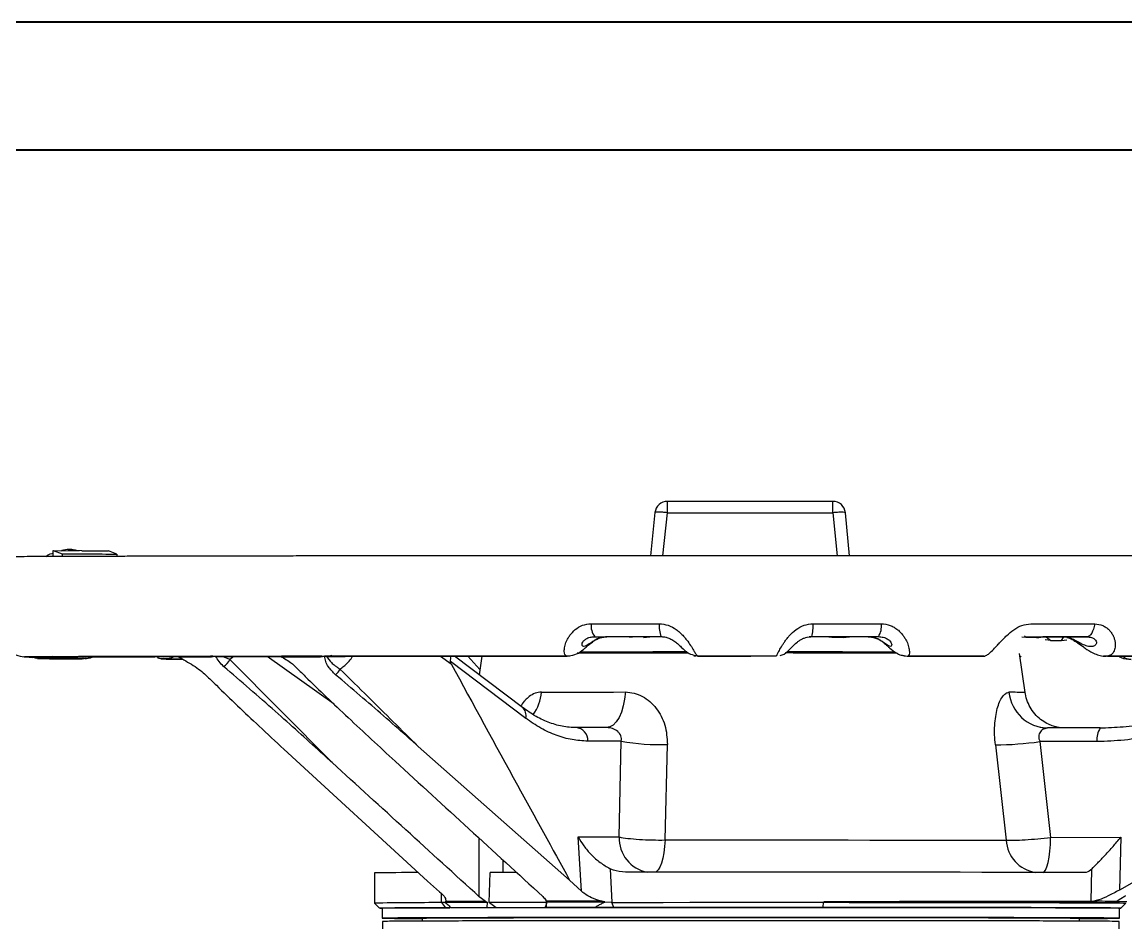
# Model space of a CAD drawing. Header units: millimetres. Extents: x 2371 to 4515, y 843 to 2359.
# Drawn here: x 3733.8 to 3953.8, y 2179.4 to 2358.9 of the extents above; entities that cross this region are included whole.
import ezdxf

# ---------------------------------------------------------------- set-up
doc = ezdxf.new("R2010")
doc.units = ezdxf.units.MM
doc.layers.add('AM_BOR', color=7, linetype='Continuous', lineweight=50)
doc.layers.add('粗实线', color=7, linetype='Continuous', lineweight=40)

# ---------------------------------------------------------------- blocks, each defined once
blk = doc.blocks.new('rA3')
at = {"layer": '粗实线'}
for p, q in [((753.384, 421.26), (333.384, 421.26)), ((748.384, 416.26), (358.384, 416.26))]:
    blk.add_line(p, q, dxfattribs=at)

msp = doc.modelspace()

# ---------------------------------------------------------------- linework, layer by layer
at = {"color": 7, "linetype": 'Continuous', "lineweight": 25}
for p, q in [((3862.443, 2261.144), (3862.443, 2263.4)), ((3895.418, 2263.4), (3862.443, 2263.4)), ((3895.418, 2261.144), (3895.418, 2263.4)), ((3859.957, 2261.159), (3859.064, 2252.582)), ((3861.553, 2252.583), (3862.443, 2261.144)), ((3862.443, 2261.144), (3895.418, 2261.144)), ((3895.418, 2261.144), (3896.24, 2252.582)), ((3898.728, 2252.582), (3897.907, 2261.139)), ((3740.052, 2253.59), (3741.845, 2252.966)), ((3740.052, 2253.59), (3745.188, 2253.567)), ((3740.052, 2252.413), (3740.052, 2253.59)), ((3741.845, 2252.966), (3741.845, 2252.42)), ((3745.728, 2253.564), (3743.002, 2253.685)), ((3743.759, 2253.809), (3743.223, 2253.811)), ((3745.728, 2253.564), (3751.056, 2253.544)), ((3752.719, 2252.913), (3751.056, 2253.544)), ((3752.719, 2252.913), (3752.719, 2252.453)), ((3847.948, 2236.455), (3861.194, 2236.459)), ((3847.948, 2236.455), (3850.328, 2236.431)), ((3855.392, 2236.277), (3854.154, 2236.428)), ((3857.666, 2236.278), (3858.906, 2236.43)), ((3890.246, 2236.343), (3891.022, 2236.438)), ((3891.198, 2236.46), (3890.659, 2236.436)), ((3891.022, 2236.438), (3891.198, 2236.46)), ((3891.198, 2236.46), (3904.504, 2236.457)), ((3895.208, 2236.279), (3893.962, 2236.431)), ((3897.492, 2236.279), (3895.208, 2236.279)), ((3897.492, 2236.279), (3898.735, 2236.43)), ((3904.504, 2236.457), (3902.507, 2236.433)), ((3933.923, 2236.259), (3933.066, 2236.371)), ((3933.923, 2236.259), (3933.574, 2236.557)), ((3933.621, 2236.441), (3946.081, 2236.43)), ((3936.062, 2236.257), (3933.923, 2236.259)), ((3936.062, 2236.257), (3937.224, 2236.407)), ((3938.829, 2235.66), (3937.702, 2235.805)), ((3937.948, 2236.407), (3938.829, 2235.66)), ((3938.829, 2235.66), (3940.945, 2235.662)), ((3940.945, 2235.662), (3941.418, 2236.393)), ((3940.945, 2235.662), (3942.067, 2235.809)), ((3946.081, 2236.43), (3941.295, 2236.409)), ((3933.73, 2225.332), (3932.639, 2233.09)), ((3734.071, 2232.479), (3734.267, 2232.449)), ((3734.368, 2232.438), (3734.286, 2232.449)), ((3734.368, 2232.438), (3734.587, 2232.449)), ((3736.542, 2232.192), (3735.966, 2232.318)), ((3736.382, 2232.262), (3736.719, 2232.217)), ((3736.876, 2232.128), (3736.59, 2232.165)), ((3736.79, 2232.138), (3736.59, 2232.165)), ((3736.719, 2232.217), (3736.777, 2232.209)), ((3736.777, 2232.209), (3737.727, 2232.081)), ((3745.007, 2232.098), (3745.806, 2232.138)), ((3745.75, 2232.052), (3746.562, 2232.176)), ((3745.806, 2232.138), (3745.99, 2232.147)), ((3747.648, 2232.341), (3748.301, 2232.441)), ((3761.187, 2232.116), (3760.794, 2232.214)), ((3761.491, 2232.05), (3761.078, 2232.092)), ((3761.181, 2232.082), (3761.078, 2232.092)), ((3761.653, 2232.06), (3761.491, 2232.05)), ((3761.491, 2232.05), (3765.662, 2232.04)), ((3762.07, 2232.059), (3761.653, 2232.06)), ((3761.775, 2232.068), (3762.178, 2232.008)), ((3765.057, 2232.572), (3771.52, 2232.585)), ((3765.057, 2232.572), (3765.313, 2232.436)), ((3765.313, 2232.436), (3771.555, 2232.442)), ((3771.81, 2232.584), (3771.407, 2232.584)), ((3771.52, 2232.585), (3771.555, 2232.442)), ((3771.555, 2232.442), (3772.299, 2232.546)), ((3775.239, 2231.923), (3773.773, 2232.536)), ((3776.021, 2232.505), (3775.239, 2231.923)), ((3795.631, 2211.362), (3775.239, 2231.923)), ((3796.05, 2222.983), (3782.663, 2232.516)), ((3785.327, 2232.552), (3785.411, 2232.545)), ((3785.697, 2232.609), (3793.082, 2232.62)), ((3785.697, 2232.609), (3785.979, 2232.453)), ((3785.979, 2232.453), (3793.074, 2232.457)), ((3793.082, 2232.62), (3793.074, 2232.457)), ((3794.099, 2232.562), (3794.495, 2232.537)), ((3795.009, 2232.642), (3795.527, 2232.748)), ((3817.182, 2232.558), (3819.318, 2231.074)), ((3819.181, 2231.545), (3834.191, 2220.215)), ((3833.535, 2222.36), (3820.02, 2232.561)), ((3825.048, 2229.937), (3822.629, 2232.563)), ((3825.418, 2232.565), (3824.9, 2228.878)), ((3842.278, 2232.608), (3842.958, 2232.662)), ((3842.314, 2232.595), (3842.958, 2232.662)), ((3842.387, 2232.617), (3842.314, 2232.595)), ((3867.716, 2232.67), (3868.087, 2232.639)), ((3868.435, 2232.599), (3867.716, 2232.67)), ((3868.027, 2232.728), (3868.171, 2232.684)), ((3909.622, 2232.664), (3910.361, 2232.6)), ((3909.879, 2232.641), (3910.27, 2232.578)), ((3910.325, 2232.588), (3910.28, 2232.607)), ((3925.516, 2232.578), (3925.724, 2232.599)), ((3932.733, 2232.428), (3932.946, 2232.564)), ((3949.409, 2232.635), (3950.13, 2232.565)), ((3950.036, 2232.555), (3949.409, 2232.635)), ((3950.036, 2232.555), (3949.868, 2232.591)), ((3950.372, 2232.555), (3950.036, 2232.555)), ((3850.334, 2218.342), (3844.221, 2218.361)), ((3850.938, 2218.323), (3850.933, 2218.289)), ((3850.961, 2218.458), (3850.944, 2218.359)), ((3937.815, 2218.217), (3936.879, 2218.387)), ((3938.205, 2218.267), (3937.823, 2218.169)), ((3948.711, 2218.272), (3938.2, 2218.267)), ((3853.233, 2215.628), (3846.587, 2215.648)), ((3852.796, 2196.554), (3853.233, 2215.628)), ((3948.093, 2215.562), (3936.665, 2215.557)), ((3936.665, 2215.557), (3938.806, 2196.481)), ((3786.022, 2214.024), (3814.601, 2187.767)), ((3842.955, 2187.98), (3812.774, 2214.599)), ((3861.962, 2195.957), (3862.441, 2214.971)), ((3927.797, 2214.916), (3929.954, 2195.9)), ((3824.946, 2184.649), (3824.915, 2196.31)), ((3844.662, 2196.579), (3852.796, 2196.554)), ((3845.284, 2185.791), (3844.662, 2196.579)), ((3938.806, 2196.481), (3952.795, 2196.488)), ((3952.795, 2196.488), (3952.519, 2185.976)), ((3829.69, 2189.498), (3829.682, 2191.95)), ((3804.066, 2189.381), (3804.066, 2183.381)), ((3826.882, 2183.496), (3827.12, 2189.497)), ((3851.022, 2190.241), (3851.385, 2183.53)), ((3946.86, 2183.682), (3947.02, 2190.159)), ((3814.601, 2187.767), (3817.045, 2185.657)), ((3845.284, 2185.791), (3842.955, 2187.98)), ((3956.837, 2188.43), (3952.519, 2185.976)), ((3817.383, 2183.472), (3817.441, 2185.214)), ((3826.122, 2183.797), (3824.946, 2184.649)), ((3804.066, 2183.381), (3805.066, 2182.381)), ((3805.566, 2182.381), (3805.566, 2180.381)), ((3817.383, 2183.472), (3818.206, 2182.471)), ((3818.163, 2183.579), (3818.16, 2183.5)), ((3818.274, 2183.778), (3818.163, 2183.579)), ((3818.206, 2182.471), (3819.061, 2182.475)), ((3819.224, 2182.478), (3819.262, 2182.479)), ((3826.122, 2183.797), (3826.484, 2183.6)), ((3826.484, 2183.6), (3826.447, 2182.496)), ((3838.265, 2183.817), (3838.321, 2183.62)), ((3838.365, 2182.516), (3838.321, 2183.62)), ((3838.381, 2182.365), (3838.375, 2182.504)), ((3849.968, 2183.633), (3849.037, 2183.829)), ((3849.972, 2183.547), (3849.968, 2183.633)), ((3851.385, 2183.53), (3849.972, 2183.547)), ((3851.754, 2182.528), (3851.385, 2183.53)), ((3893.388, 2182.536), (3893.584, 2183.538)), ((3893.584, 2183.538), (3893.584, 2183.641)), ((3947.418, 2183.747), (3946.86, 2183.682)), ((3951.899, 2183.72), (3951.811, 2183.66)), ((3952.566, 2180.38), (3952.566, 2182.38)), ((3952.816, 2182.38), (3953.816, 2183.38)), ((3813.566, 2180.393), (3813.566, 2179.793)), ((3944.566, 2179.792), (3944.566, 2180.393)), ((3805.666, 2179.722), (3805.144, 2139.887)), ((3952.837, 2151.357), (3952.466, 2179.722))]:
    msp.add_line(p, q, dxfattribs=at)
at = {"color": 7, "linetype": 'Continuous', "lineweight": 25, "flags": 128}
for points in [[(3847.247, 2239.039), (3848.931, 2239.04), (3850.617, 2239.04), (3852.307, 2239.041), (3853.999, 2239.041), (3855.694, 2239.042), (3857.391, 2239.042), (3859.09, 2239.043), (3860.792, 2239.043)], [(3891.471, 2239.044), (3893.178, 2239.044), (3894.884, 2239.044), (3896.588, 2239.043), (3898.29, 2239.043), (3899.99, 2239.042), (3901.688, 2239.042), (3903.384, 2239.041), (3905.077, 2239.041)], [(3934.849, 2239.025), (3936.464, 2239.024), (3938.072, 2239.022), (3939.674, 2239.021), (3941.271, 2239.02), (3942.861, 2239.018), (3944.444, 2239.017), (3946.021, 2239.015), (3947.591, 2239.014)], [(3947.591, 2239.014), (3947.487, 2238.468), (3947.352, 2237.966), (3947.187, 2237.521), (3946.998, 2237.141), (3946.787, 2236.837), (3946.561, 2236.613), (3946.324, 2236.477), (3946.081, 2236.43)], [(3858.906, 2236.43), (3858.311, 2236.429), (3857.716, 2236.429), (3857.121, 2236.429), (3856.527, 2236.429), (3855.933, 2236.429), (3855.34, 2236.429), (3854.747, 2236.428), (3854.154, 2236.428)], [(3898.735, 2236.43), (3898.14, 2236.43), (3897.544, 2236.43), (3896.948, 2236.43), (3896.351, 2236.43), (3895.754, 2236.43), (3895.157, 2236.43), (3894.56, 2236.431), (3893.962, 2236.431)], [(3866.616, 2233.202), (3865.797, 2233.201), (3861.611, 2233.199), (3857.54, 2233.195), (3853.613, 2233.191), (3849.856, 2233.186), (3846.292, 2233.181), (3844.463, 2233.178)], [(3908.226, 2233.186), (3907.783, 2233.187), (3904.001, 2233.191), (3900.053, 2233.195), (3895.966, 2233.199), (3891.766, 2233.201), (3887.481, 2233.203), (3885.883, 2233.204)], [(3837.331, 2225.408), (3839.118, 2225.413), (3841.001, 2225.417), (3842.977, 2225.421), (3845.04, 2225.424), (3847.186, 2225.428), (3849.408, 2225.431), (3851.703, 2225.434), (3854.063, 2225.437)], [(3854.063, 2225.437), (3853.91, 2224), (3853.642, 2222.647), (3853.269, 2221.419), (3852.801, 2220.358), (3852.254, 2219.495), (3851.645, 2218.859), (3850.994, 2218.471), (3850.322, 2218.342)], [(3861.962, 2195.957), (3861.873, 2194.653), (3861.719, 2193.424), (3861.503, 2192.31), (3861.233, 2191.346), (3860.917, 2190.563), (3860.565, 2189.986), (3860.19, 2189.633), (3859.964, 2189.536)], [(3861.962, 2195.957), (3866.448, 2195.96), (3871.013, 2195.961), (3875.629, 2195.962), (3880.265, 2195.963), (3884.894, 2195.962), (3889.487, 2195.961), (3894.015, 2195.958), (3898.45, 2195.955), (3902.765, 2195.952), (3906.932, 2195.947), (3910.926, 2195.942), (3914.721, 2195.937), (3918.296, 2195.93), (3921.626, 2195.923), (3924.691, 2195.916), (3927.473, 2195.908), (3929.954, 2195.9)], [(3937.35, 2189.481), (3937.503, 2189.581), (3937.794, 2189.973), (3938.064, 2190.613), (3938.303, 2191.478), (3938.503, 2192.538), (3938.657, 2193.755), (3938.759, 2195.085), (3938.806, 2196.481)], [(3832.264, 2189.506), (3831.027, 2189.504), (3829.698, 2189.502), (3828.395, 2189.499), (3827.12, 2189.497)], [(3945.566, 2189.454), (3942.92, 2189.464), (3939.947, 2189.474), (3936.663, 2189.483), (3933.086, 2189.492), (3929.232, 2189.5), (3925.123, 2189.507), (3920.778, 2189.514), (3916.22, 2189.52), (3911.472, 2189.525), (3906.559, 2189.53), (3901.505, 2189.534), (3896.337, 2189.537), (3891.081, 2189.539), (3885.763, 2189.54), (3880.411, 2189.541), (3875.052, 2189.541), (3869.714, 2189.54), (3864.424, 2189.538), (3859.208, 2189.535), (3854.094, 2189.532)], [(3805.566, 2182.363), (3805.532, 2182.363), (3805.127, 2182.375), (3805.102, 2182.386), (3805.457, 2182.397), (3806.191, 2182.409), (3807.3, 2182.42), (3808.779, 2182.431), (3810.619, 2182.441), (3812.811, 2182.452), (3815.344, 2182.462), (3818.206, 2182.471)], [(3818.163, 2183.579), (3819.114, 2183.582), (3820.091, 2183.585), (3821.094, 2183.587), (3822.123, 2183.59), (3823.177, 2183.593), (3824.255, 2183.595), (3825.358, 2183.597), (3826.484, 2183.6)], [(3818.274, 2183.778), (3819.177, 2183.78), (3820.103, 2183.783), (3821.051, 2183.785), (3822.022, 2183.788), (3823.015, 2183.79), (3824.03, 2183.792), (3825.065, 2183.795), (3826.122, 2183.797)], [(3819.262, 2182.479), (3820.096, 2182.481), (3820.949, 2182.484), (3821.821, 2182.486), (3822.71, 2182.488), (3823.618, 2182.49), (3824.544, 2182.492), (3825.487, 2182.494), (3826.447, 2182.496)], [(3838.329, 2183.516), (3836.804, 2183.513), (3835.304, 2183.511), (3833.83, 2183.509), (3832.383, 2183.506), (3830.964, 2183.504), (3829.574, 2183.501), (3828.213, 2183.499), (3826.882, 2183.496)], [(3828.334, 2182.496), (3829.47, 2182.498), (3830.627, 2182.501), (3831.806, 2182.503), (3833.006, 2182.505), (3834.225, 2182.507), (3835.464, 2182.509), (3836.722, 2182.511), (3837.999, 2182.513)], [(3952.566, 2182.38), (3952.555, 2182.383), (3952.292, 2182.394), (3951.68, 2182.405), (3950.723, 2182.415), (3949.424, 2182.426), (3947.789, 2182.436), (3945.827, 2182.446), (3943.547, 2182.456), (3940.96, 2182.465), (3938.078, 2182.474), (3934.914, 2182.483), (3931.485, 2182.491), (3927.805, 2182.498), (3923.893, 2182.505), (3919.768, 2182.511), (3915.449, 2182.517), (3910.956, 2182.522), (3906.311, 2182.527), (3901.537, 2182.53), (3896.655, 2182.533), (3891.69, 2182.535), (3886.664, 2182.537), (3881.603, 2182.538), (3876.529, 2182.538), (3871.467, 2182.537), (3866.441, 2182.536), (3861.476, 2182.533), (3856.594, 2182.53), (3851.82, 2182.527), (3847.175, 2182.522), (3842.683, 2182.517), (3838.363, 2182.512), (3838.112, 2182.511)], [(3838.265, 2183.817), (3839.56, 2183.819), (3840.87, 2183.821), (3842.196, 2183.822), (3843.537, 2183.824), (3844.892, 2183.825), (3846.26, 2183.827), (3847.642, 2183.828), (3849.037, 2183.829)], [(3838.321, 2183.62), (3839.717, 2183.622), (3841.131, 2183.623), (3842.563, 2183.625), (3844.012, 2183.627), (3845.478, 2183.628), (3846.959, 2183.63), (3848.456, 2183.631), (3849.968, 2183.633)], [(3838.365, 2182.516), (3839.532, 2182.518), (3840.711, 2182.519), (3841.903, 2182.521), (3843.107, 2182.522), (3844.324, 2182.524), (3845.551, 2182.525), (3846.79, 2182.526), (3848.04, 2182.527)], [(3851.385, 2183.53), (3856.443, 2183.534), (3861.616, 2183.537), (3866.879, 2183.539), (3872.205, 2183.54), (3877.566, 2183.541), (3882.934, 2183.541), (3888.283, 2183.54), (3893.584, 2183.538)], [(3851.754, 2182.528), (3856.744, 2182.532), (3861.848, 2182.535), (3867.041, 2182.537), (3872.295, 2182.538), (3877.584, 2182.539), (3882.881, 2182.539), (3888.158, 2182.538), (3893.388, 2182.536)], [(3893.388, 2182.536), (3898.425, 2182.533), (3903.366, 2182.53), (3908.186, 2182.526), (3912.863, 2182.521), (3917.372, 2182.516), (3921.693, 2182.509), (3925.804, 2182.503), (3929.685, 2182.495), (3933.317, 2182.487), (3936.682, 2182.479), (3939.764, 2182.47), (3942.548, 2182.461), (3945.021, 2182.451), (3947.169, 2182.441), (3948.984, 2182.431), (3950.455, 2182.42), (3951.576, 2182.409), (3952.341, 2182.398), (3952.746, 2182.387), (3952.79, 2182.376), (3952.566, 2182.367)], [(3893.584, 2183.641), (3898.689, 2183.639), (3903.697, 2183.635), (3908.583, 2183.631), (3913.322, 2183.626), (3917.893, 2183.621), (3922.272, 2183.615), (3926.439, 2183.608), (3930.372, 2183.6), (3934.053, 2183.592), (3937.464, 2183.584), (3940.588, 2183.575), (3943.41, 2183.565), (3945.915, 2183.555), (3948.093, 2183.545), (3949.932, 2183.535), (3951.423, 2183.524), (3951.963, 2183.519)], [(3893.584, 2183.538), (3898.689, 2183.535), (3903.697, 2183.532), (3908.583, 2183.528), (3913.322, 2183.523), (3917.893, 2183.517), (3922.272, 2183.511), (3926.439, 2183.504), (3930.372, 2183.497), (3934.053, 2183.489), (3937.464, 2183.48), (3940.588, 2183.471), (3943.41, 2183.462), (3945.915, 2183.452), (3948.093, 2183.442), (3949.932, 2183.431), (3951.423, 2183.42), (3952.559, 2183.409), (3953.334, 2183.398), (3953.745, 2183.387), (3953.816, 2183.38)], [(3944.566, 2180.309), (3944.727, 2180.31), (3946.849, 2180.32), (3948.648, 2180.33), (3950.116, 2180.34), (3951.245, 2180.351), (3952.03, 2180.361), (3952.467, 2180.372), (3952.555, 2180.383), (3952.292, 2180.394), (3951.68, 2180.405), (3950.723, 2180.415), (3949.424, 2180.426), (3947.789, 2180.436), (3945.827, 2180.446), (3943.547, 2180.456), (3940.96, 2180.465), (3938.078, 2180.474), (3934.914, 2180.483), (3931.485, 2180.491), (3927.805, 2180.498), (3923.893, 2180.505), (3919.768, 2180.511), (3915.449, 2180.517), (3910.956, 2180.522), (3906.311, 2180.527), (3901.537, 2180.53), (3896.655, 2180.533), (3891.69, 2180.535), (3886.664, 2180.537), (3881.603, 2180.538), (3876.529, 2180.538), (3871.467, 2180.537), (3866.441, 2180.536), (3861.476, 2180.533), (3856.594, 2180.53), (3851.82, 2180.527), (3847.175, 2180.522), (3842.683, 2180.517), (3838.363, 2180.512), (3834.238, 2180.506), (3830.326, 2180.499), (3826.647, 2180.491), (3823.217, 2180.483), (3820.054, 2180.475), (3817.171, 2180.466), (3814.584, 2180.456), (3812.304, 2180.447), (3810.342, 2180.437), (3808.708, 2180.427), (3807.408, 2180.416), (3806.451, 2180.405), (3805.839, 2180.395), (3805.577, 2180.384), (3805.664, 2180.373), (3806.102, 2180.362), (3806.887, 2180.351), (3808.016, 2180.341), (3809.483, 2180.33), (3811.283, 2180.32), (3813.405, 2180.31), (3813.566, 2180.31)], [(3813.566, 2180.369), (3813.36, 2180.376), (3813.36, 2180.386), (3813.71, 2180.396), (3814.409, 2180.407), (3815.454, 2180.417), (3816.837, 2180.426), (3818.553, 2180.436), (3820.591, 2180.445), (3822.942, 2180.454), (3825.592, 2180.463), (3828.527, 2180.471), (3831.732, 2180.479), (3835.189, 2180.486), (3838.881, 2180.492), (3842.787, 2180.498), (3846.886, 2180.503), (3851.158, 2180.508), (3855.578, 2180.512), (3860.123, 2180.515), (3864.77, 2180.518), (3869.492, 2180.52), (3874.266, 2180.521), (3879.066, 2180.521), (3883.865, 2180.521), (3888.639, 2180.52), (3893.362, 2180.518), (3898.008, 2180.515), (3902.554, 2180.512), (3906.974, 2180.508), (3911.245, 2180.503), (3915.344, 2180.498), (3919.25, 2180.492), (3922.942, 2180.485), (3926.399, 2180.478), (3929.604, 2180.47), (3932.539, 2180.462), (3935.189, 2180.454), (3937.54, 2180.445), (3939.578, 2180.435), (3941.294, 2180.426), (3942.678, 2180.416), (3943.722, 2180.406), (3944.421, 2180.396), (3944.772, 2180.386), (3944.772, 2180.375), (3944.566, 2180.368)]]:
    msp.add_lwpolyline(points, dxfattribs=at)
at = {"color": 7, "linetype": 'Continuous', "lineweight": 25}
for centre, radius, start, end in [((3862.443, 2260.9), 2.5, 89.99963, 174.0622), ((3895.418, 2260.9), 2.5, 5.48335, 89.99975), ((3850.774, 2238.608), 3.552, 173.03617, 217.31461), ((3866.232, 2238.567), 5.461, 174.99942, 202.70803), ((3883.73, 2238.556), 7.756, 344.31989, 3.60709), ((3901.007, 2238.588), 4.095, 328.64341, 6.35188), ((3772.501, 2233.124), 2.99, 299.82941, 336.32535), ((3794.44, 2231.204), 2.995, 308.67298, 336.20635), ((3827.974, 2226.28), 9.398, 325.32743, 354.67802), ((3931.06, 2138.992), 86.382, 88.22863, 90.36633), ((3938.402, 2226.203), 7.939, 186.01237, 268.57478), ((3832.227, 2220.787), 2.046, 343.7516, 50.24879), ((3843.956, 2215.741), 2.633, 357.9869, 84.42865), ((3951.64, 2216.177), 3.6, 144.41671, 189.84152), ((3860.943, 2258.878), 43.932, 259.89257, 271.95432), ((3927.761, 2277.084), 62.168, 270.03279, 278.23411), ((3859.72, 2196.351), 6.927, 178.32202, 259.40651), ((3936.895, 2196.348), 6.956, 183.69146, 260.57483), ((3811.139, 1867.449), 322.01, 89.73693, 91.25872), ((3815.861, 1432.848), 750.625, 89.883813, 90.900378), ((3817.2, 1453.751), 728.723, 89.855991, 90.91481), ((3942.016, 935.205), 1248.554, 89.54649, 89.75213)]:
    msp.add_arc(centre, radius, start, end, dxfattribs=at)
for points in [[(3862.443, 2261.144), (3862.119, 2261.174), (3861.472, 2261.234), (3860.653, 2261.262), (3860.077, 2261.242), (3859.997, 2261.186), (3859.957, 2261.159)], [(3897.907, 2261.139), (3897.867, 2261.167), (3897.787, 2261.223), (3897.21, 2261.248), (3896.391, 2261.226), (3895.742, 2261.171), (3895.418, 2261.144)]]:
    msp.add_open_spline(points, degree=3, dxfattribs=at)
for points, knots in [([(3738.582, 2252.408), (3738.685, 2252.5), (3739.107, 2252.882), (3739.645, 2252.982), (3740.052, 2253.058)], [0, 0, 0, 0, 0.2430477, 1, 1, 1, 1]), ([(3741.611, 2253.583), (3741.765, 2253.639), (3742.916, 2254.058), (3744.134, 2253.795), (3745.188, 2253.567)], [0, 0, 0, 0, 0.1344178, 1, 1, 1, 1]), ([(3741.845, 2252.966), (3743.502, 2252.957), (3746.824, 2252.94), (3750.751, 2252.922), (3752.719, 2252.913)], [0, 0, 0, 0, 0.498853, 1, 1, 1, 1]), ([(3879.066, 2252.585), (3876.668, 2252.584), (3873.287, 2252.584), (3868.283, 2252.584), (3863.992, 2252.583), (3858.888, 2252.582), (3853.546, 2252.58), (3847.98, 2252.578), (3842.278, 2252.576), (3836.493, 2252.573), (3830.668, 2252.569), (3824.838, 2252.565), (3819.031, 2252.56), (3813.271, 2252.555), (3807.58, 2252.549), (3801.976, 2252.543), (3796.475, 2252.536), (3791.094, 2252.529), (3785.844, 2252.521), (3780.74, 2252.513), (3775.793, 2252.505), (3771.013, 2252.496), (3766.41, 2252.486), (3761.994, 2252.477), (3757.772, 2252.467), (3753.752, 2252.456), (3749.94, 2252.446), (3746.343, 2252.435), (3742.965, 2252.424), (3739.81, 2252.413), (3736.882, 2252.401), (3734.183, 2252.39), (3731.714, 2252.378), (3729.474, 2252.366), (3727.469, 2252.355), (3725.745, 2252.343), (3724.781, 2252.336), (3724.336, 2252.333)], [0, 0, 0, 0, 0.0344071, 0.0485109, 0.0718894, 0.0961605, 0.1221805, 0.149305, 0.1772714, 0.2058697, 0.2349502, 0.2644009, 0.2941371, 0.3240924, 0.3542143, 0.3844599, 0.4147936, 0.445185, 0.4756078, 0.5060385, 0.5364555, 0.5668389, 0.5971695, 0.6274283, 0.6575964, 0.6876542, 0.7175815, 0.7473561, 0.7769545, 0.8063502, 0.8355137, 0.8644114, 0.8930048, 0.921249, 0.9490912, 0.9764687, 1, 1, 1, 1]), ([(4040.54, 2232.303), (4040.595, 2232.309), (4040.735, 2232.324), (4041.117, 2232.381), (4041.685, 2232.494), (4042.407, 2232.687), (4043.32, 2233.014), (4044.445, 2233.561), (4045.702, 2234.409), (4046.931, 2235.571), (4047.982, 2236.987), (4048.775, 2238.582), (4049.274, 2240.296), (4049.463, 2242.072), (4049.334, 2243.854), (4048.892, 2245.586), (4048.15, 2247.211), (4047.132, 2248.679), (4045.872, 2249.943), (4044.507, 2250.895), (4043.249, 2251.502), (4042.252, 2251.843), (4041.494, 2252.031), (4040.913, 2252.134), (4040.468, 2252.191), (4040.1, 2252.224), (4039.687, 2252.249), (4039.296, 2252.262), (4038.708, 2252.276), (4037.923, 2252.289), (4036.99, 2252.301), (4035.804, 2252.314), (4034.42, 2252.326), (4032.757, 2252.339), (4030.823, 2252.352), (4028.62, 2252.365), (4026.153, 2252.378), (4023.427, 2252.39), (4020.447, 2252.403), (4017.218, 2252.415), (4013.747, 2252.427), (4010.038, 2252.439), (4006.1, 2252.45), (4001.938, 2252.461), (3997.562, 2252.472), (3992.977, 2252.483), (3988.194, 2252.492), (3983.22, 2252.502), (3978.065, 2252.511), (3972.739, 2252.52), (3967.251, 2252.528), (3961.612, 2252.535), (3955.833, 2252.542), (3949.925, 2252.549), (3943.902, 2252.555), (3937.777, 2252.561), (3931.565, 2252.565), (3925.284, 2252.57), (3918.96, 2252.574), (3912.627, 2252.577), (3906.351, 2252.579), (3900.299, 2252.581), (3894.854, 2252.583), (3890.078, 2252.584), (3884.949, 2252.584), (3881.313, 2252.584), (3879.066, 2252.585)], [0, 0, 0, 0, 0.0017465, 0.0044658, 0.0070078, 0.0098268, 0.0132699, 0.01777, 0.0233681, 0.0295284, 0.0358372, 0.0421771, 0.0485239, 0.0548725, 0.0612218, 0.0675716, 0.0739223, 0.080274, 0.0866264, 0.0929737, 0.0980915, 0.1017275, 0.1047111, 0.1075398, 0.110673, 0.1150505, 0.1222946, 0.1411051, 0.1636746, 0.1818588, 0.204115, 0.2240384, 0.2453355, 0.2673737, 0.2899055, 0.3127692, 0.3358643, 0.359126, 0.3825109, 0.405989, 0.4295389, 0.4531449, 0.4767954, 0.5004811, 0.5241948, 0.5479305, 0.5716831, 0.5954484, 0.619222, 0.6430003, 0.666779, 0.690554, 0.7143201, 0.7380713, 0.7617997, 0.7854945, 0.8091398, 0.8327115, 0.8561692, 0.8794397, 0.9023738, 0.9246109, 0.9449865, 0.9610624, 0.975932, 1, 1, 1, 1]), ([(3723.828, 2238.83), (3724.092, 2238.767), (3724.622, 2238.641), (3725.635, 2237.741), (3726.579, 2236.805), (3727.41, 2236.016), (3728.268, 2235.249), (3729.205, 2234.517), (3730.206, 2233.87), (3731.248, 2233.302), (3732.61, 2232.734), (3733.704, 2232.546), (3734.267, 2232.449)], [0, 0, 0, 0, 0.1245352, 0.24971233, 0.37466833, 0.43581207, 0.49973476, 0.6193036, 0.68313056, 0.74992474, 0.87137284, 1, 1, 1, 1]), ([(3842.278, 2232.608), (3842.172, 2232.692), (3841.965, 2232.856), (3841.848, 2233.515), (3841.915, 2234.272), (3842.108, 2234.986), (3842.319, 2235.546), (3842.609, 2236.13), (3843.123, 2236.937), (3844.003, 2237.9), (3845.462, 2238.837), (3846.653, 2238.972), (3847.247, 2239.039)], [0, 0, 0, 0, 0.1282409, 0.2497124, 0.3801337, 0.4411768, 0.4997209, 0.5635671, 0.6246009, 0.7496437, 0.8749995, 1, 1, 1, 1]), ([(3860.792, 2239.043), (3861.402, 2238.977), (3862.624, 2238.843), (3863.962, 2238.06), (3864.878, 2237.329), (3865.484, 2236.738), (3866.024, 2236.127), (3866.632, 2235.345), (3867.126, 2234.605), (3867.525, 2233.959), (3867.862, 2233.397), (3868.192, 2232.85), (3868.339, 2232.693), (3868.415, 2232.612)], [0, 0, 0, 0, 0.1245194, 0.2495841, 0.3108218, 0.3749069, 0.4359753, 0.4998788, 0.6193777, 0.6832429, 0.7501183, 0.8717113, 1, 1, 1, 1]), ([(3884.127, 2232.61), (3884.181, 2232.689), (3884.285, 2232.843), (3884.618, 2233.493), (3885.025, 2234.249), (3885.46, 2234.963), (3885.835, 2235.525), (3886.272, 2236.112), (3886.964, 2236.923), (3888.021, 2237.894), (3889.626, 2238.841), (3890.857, 2238.976), (3891.471, 2239.044)], [0, 0, 0, 0, 0.1281513, 0.2496843, 0.3801441, 0.4411883, 0.4997197, 0.5635694, 0.6245897, 0.7496425, 0.8750065, 1, 1, 1, 1]), ([(3905.077, 2239.041), (3905.681, 2238.976), (3906.583, 2238.878), (3907.629, 2238.351), (3908.321, 2237.869), (3908.925, 2237.305), (3909.421, 2236.711), (3909.829, 2236.095), (3910.24, 2235.31), (3910.499, 2234.567), (3910.631, 2233.922), (3910.681, 2233.363), (3910.624, 2232.823), (3910.45, 2232.675), (3910.361, 2232.6)], [0, 0, 0, 0, 0.1244726, 0.1859089, 0.2498878, 0.3111053, 0.3751889, 0.4362181, 0.5000981, 0.6195311, 0.6833816, 0.7502528, 0.8718565, 1, 1, 1, 1]), ([(3925.585, 2232.589), (3925.797, 2232.663), (3926.211, 2232.807), (3926.98, 2233.45), (3927.705, 2234.202), (3928.359, 2234.917), (3928.875, 2235.48), (3929.434, 2236.069), (3930.261, 2236.885), (3931.427, 2237.864), (3933.07, 2238.82), (3934.257, 2238.956), (3934.849, 2239.025)], [0, 0, 0, 0, 0.1280635, 0.2496605, 0.3801541, 0.4411983, 0.4997165, 0.5635714, 0.6245804, 0.7496419, 0.8750131, 1, 1, 1, 1]), ([(3947.591, 2239.014), (3948.146, 2238.948), (3948.976, 2238.848), (3949.883, 2238.315), (3950.459, 2237.828), (3950.929, 2237.26), (3951.279, 2236.662), (3951.523, 2236.042), (3951.706, 2235.253), (3951.707, 2234.509), (3951.559, 2233.865), (3951.314, 2233.309), (3950.868, 2232.775), (3950.381, 2232.636), (3950.13, 2232.565)], [0, 0, 0, 0, 0.12447781, 0.18589566, 0.24987596, 0.31109782, 0.37520407, 0.4362225, 0.50010716, 0.61952435, 0.68338488, 0.75027631, 0.87194143, 1, 1, 1, 1]), ([(3842.797, 2232.662), (3843.326, 2232.743), (3844.467, 2232.919), (3845.564, 2233.786), (3846.476, 2234.583), (3847.254, 2235.256), (3848.104, 2235.814), (3848.825, 2236.16), (3849.596, 2236.393), (3850.102, 2236.418), (3850.363, 2236.431)], [0, 0, 0, 0, 0.1857217, 0.4006953, 0.525066, 0.6801172, 0.7583564, 0.8357456, 0.9152422, 1, 1, 1, 1]), ([(3850.328, 2236.431), (3850.001, 2236.408), (3849.35, 2236.361), (3848.42, 2236.007), (3847.647, 2235.565), (3846.879, 2235.031), (3846.259, 2234.608), (3845.754, 2234.457), (3845.428, 2234.619), (3845.375, 2235.048), (3845.68, 2235.581), (3846.194, 2236.024), (3846.985, 2236.383), (3847.627, 2236.431), (3847.948, 2236.455)], [0, 0, 0, 0, 0.0625989, 0.1249043, 0.1872263, 0.2496807, 0.3746119, 0.4998044, 0.6249986, 0.7497987, 0.8151711, 0.8749227, 0.9374287, 1, 1, 1, 1]), ([(3854.154, 2236.428), (3853.464, 2236.428), (3852.083, 2236.429), (3850.913, 2236.431), (3850.328, 2236.431)], [0, 0, 0, 0, 0.500015, 1, 1, 1, 1]), ([(3861.402, 2236.433), (3861.175, 2236.433), (3860.491, 2236.431), (3859.541, 2236.43), (3858.906, 2236.43)], [0, 0, 0, 0, 0.33151063, 1, 1, 1, 1]), ([(3861.194, 2236.459), (3861.53, 2236.446), (3861.956, 2236.43), (3862.331, 2236.281), (3862.411, 2236.249)], [0, 0, 0, 0, 0.78531963, 1, 1, 1, 1]), ([(3862.096, 2236.357), (3862.372, 2236.275), (3862.936, 2236.107), (3863.748, 2235.633), (3864.511, 2235.031), (3865.526, 2234.086), (3866.576, 2233.025), (3867.595, 2232.816), (3868.027, 2232.728)], [0, 0, 0, 0, 0.099024, 0.2022508, 0.3197532, 0.4562471, 0.7696172, 1, 1, 1, 1]), ([(3884.929, 2232.702), (3885.067, 2232.739), (3885.799, 2232.932), (3886.442, 2233.555), (3887.332, 2234.481), (3888.021, 2235.159), (3888.676, 2235.65), (3889.186, 2235.954), (3889.722, 2236.198), (3890.085, 2236.3), (3890.267, 2236.351)], [0, 0, 0, 0, 0.0714083, 0.3809344, 0.5556887, 0.7203323, 0.7949508, 0.8649836, 0.932048, 1, 1, 1, 1]), ([(3893.962, 2236.431), (3893.327, 2236.431), (3892.055, 2236.433), (3891.124, 2236.435), (3890.659, 2236.436)], [0, 0, 0, 0, 0.5000497, 1, 1, 1, 1]), ([(3902.507, 2236.433), (3901.936, 2236.432), (3900.793, 2236.43), (3899.421, 2236.43), (3898.735, 2236.43)], [0, 0, 0, 0, 0.4999263, 1, 1, 1, 1]), ([(3902.463, 2236.433), (3902.749, 2236.418), (3903.298, 2236.39), (3904.117, 2236.126), (3904.839, 2235.756), (3905.6, 2235.226), (3906.198, 2234.696), (3906.934, 2234.008), (3907.876, 2233.276), (3908.922, 2232.755), (3909.503, 2232.69), (3909.742, 2232.664)], [0, 0, 0, 0, 0.093408, 0.1791879, 0.26097, 0.3408111, 0.4814037, 0.5675837, 0.7643431, 0.9034002, 1, 1, 1, 1]), ([(3904.504, 2236.457), (3904.828, 2236.433), (3905.476, 2236.385), (3906.284, 2236.025), (3906.822, 2235.583), (3907.167, 2235.05), (3907.171, 2234.621), (3906.913, 2234.459), (3906.474, 2234.61), (3905.905, 2235.033), (3905.171, 2235.567), (3904.414, 2236.008), (3903.489, 2236.362), (3902.835, 2236.409), (3902.507, 2236.433)], [0, 0, 0, 0, 0.0625764, 0.1252848, 0.1848998, 0.2501233, 0.3749307, 0.5001323, 0.6253324, 0.7502715, 0.8127295, 0.8750555, 0.937394, 1, 1, 1, 1]), ([(3941.295, 2236.409), (3940.638, 2236.408), (3939.324, 2236.407), (3937.924, 2236.407), (3937.224, 2236.407)], [0, 0, 0, 0, 0.4999268, 1, 1, 1, 1]), ([(3946.081, 2236.43), (3946.378, 2236.406), (3946.972, 2236.358), (3947.631, 2235.998), (3947.966, 2235.555), (3947.999, 2235.023), (3947.583, 2234.594), (3946.83, 2234.432), (3945.91, 2234.583), (3944.972, 2235.007), (3944.014, 2235.541), (3943.16, 2235.983), (3942.222, 2236.338), (3941.604, 2236.385), (3941.295, 2236.409)], [0, 0, 0, 0, 0.0625764, 0.1252848, 0.1848997, 0.2501233, 0.3749307, 0.5001323, 0.6253324, 0.7502715, 0.8127295, 0.8750555, 0.937394, 1, 1, 1, 1]), ([(3942.014, 2236.317), (3942.246, 2236.249), (3942.709, 2236.114), (3943.468, 2235.715), (3944.376, 2235.126), (3945.211, 2234.502), (3946.282, 2233.741), (3947.392, 2233.096), (3948.716, 2232.632), (3949.491, 2232.578), (3949.907, 2232.549)], [0, 0, 0, 0, 0.0868567, 0.1736311, 0.259945, 0.4143185, 0.5098834, 0.7141667, 0.8464297, 1, 1, 1, 1]), ([(3844.989, 2233.45), (3845.611, 2233.452), (3847.932, 2233.456), (3852.536, 2233.462), (3858.696, 2233.469), (3863.356, 2233.472), (3865.96, 2233.473), (3866.315, 2233.474)], [0, 0, 0, 0, 0.1039033, 0.3876622, 0.671421, 0.9551799, 1, 1, 1, 1]), ([(3886.238, 2233.476), (3888.316, 2233.475), (3892.654, 2233.473), (3898.969, 2233.468), (3904.108, 2233.463), (3906.86, 2233.459), (3907.73, 2233.458)], [0, 0, 0, 0, 0.2717648, 0.5675031, 0.8632413, 1, 1, 1, 1]), ([(3734.267, 2232.449), (3735.797, 2232.455), (3738.863, 2232.467), (3743.817, 2232.483), (3748.811, 2232.497), (3753.794, 2232.509), (3759.092, 2232.521), (3762.894, 2232.529), (3764.795, 2232.532)], [0, 0, 0, 0, 0.1901055, 0.3809491, 0.5349186, 0.6888882, 0.8444441, 1, 1, 1, 1]), ([(3764.827, 2232.52), (3762.511, 2232.515), (3757.87, 2232.506), (3751.911, 2232.492), (3746.722, 2232.479), (3742.252, 2232.466), (3738.087, 2232.452), (3735.608, 2232.443), (3734.368, 2232.438)], [0, 0, 0, 0, 0.1905993, 0.3819402, 0.5356681, 0.689396, 0.844698, 1, 1, 1, 1]), ([(3735.141, 2232.479), (3735.212, 2232.451), (3735.48, 2232.345), (3735.76, 2232.329), (3735.966, 2232.318)], [0, 0, 0, 0, 0.26625625, 1, 1, 1, 1]), ([(3735.247, 2232.394), (3735.276, 2232.394), (3736.227, 2232.398), (3738.327, 2232.407), (3741.564, 2232.419), (3745.073, 2232.431), (3748.811, 2232.442), (3752.78, 2232.454), (3756.976, 2232.465), (3761.004, 2232.474), (3763.722, 2232.48), (3764.891, 2232.483)], [0, 0, 0, 0, 0.003964, 0.1311845, 0.2589432, 0.3871182, 0.5156196, 0.6443792, 0.7733439, 0.9024716, 1, 1, 1, 1]), ([(3739.955, 2232.501), (3739.737, 2232.405), (3738.815, 2231.997), (3737.715, 2232.072), (3736.876, 2232.128)], [0, 0, 0, 0, 0.2374131, 1, 1, 1, 1]), ([(3736.876, 2232.128), (3738.147, 2232.123), (3740.692, 2232.113), (3743.568, 2232.103), (3745.007, 2232.098)], [0, 0, 0, 0, 0.4993995, 1, 1, 1, 1]), ([(3744.927, 2232.108), (3743.488, 2232.113), (3740.711, 2232.122), (3738.253, 2232.132), (3737.068, 2232.137)], [0, 0, 0, 0, 0.5178805, 1, 1, 1, 1]), ([(3737.704, 2232.081), (3737.709, 2232.081), (3738.712, 2232.076), (3740.942, 2232.068), (3743.633, 2232.059), (3745.343, 2232.053), (3745.809, 2232.052)], [0, 0, 0, 0, 0.0022858, 0.4215553, 0.8421077, 1, 1, 1, 1]), ([(3745.99, 2232.147), (3746.422, 2232.122), (3747.057, 2232.084), (3747.709, 2232.353), (3747.918, 2232.44)], [0, 0, 0, 0, 0.6801758, 1, 1, 1, 1]), ([(3764.071, 2232.481), (3763.878, 2232.365), (3763.278, 2232.004), (3762.503, 2232.05), (3761.976, 2232.08)], [0, 0, 0, 0, 0.3216108, 1, 1, 1, 1]), ([(3762.165, 2232.008), (3763.154, 2232.006), (3764.314, 2232.003), (3765.549, 2232), (3765.731, 2232)], [0, 0, 0, 0, 0.8524702, 1, 1, 1, 1]), ([(3764.795, 2232.532), (3764.791, 2232.54), (3764.784, 2232.556), (3764.893, 2232.57), (3765.009, 2232.572), (3765.058, 2232.572)], [0, 0, 0, 0, 0.36415878, 0.730056, 1, 1, 1, 1]), ([(3764.795, 2232.532), (3764.866, 2232.504), (3765.011, 2232.447), (3765.211, 2232.439), (3765.313, 2232.436)], [0, 0, 0, 0, 0.4905779, 1, 1, 1, 1]), ([(3764.827, 2232.52), (3765.903, 2231.931), (3767.519, 2231.046), (3769.379, 2229.767), (3770.101, 2229.119), (3770.467, 2228.79)], [0, 0, 0, 0, 0.49488154, 0.74351817, 1, 1, 1, 1]), ([(3771.52, 2232.585), (3771.601, 2232.585), (3771.762, 2232.583), (3772.044, 2232.565), (3772.221, 2232.552), (3772.299, 2232.546)], [0, 0, 0, 0, 0.3587973, 0.7200357, 1, 1, 1, 1]), ([(3772.299, 2232.546), (3774.398, 2232.549), (3778.603, 2232.556), (3783.074, 2232.562), (3785.313, 2232.565)], [0, 0, 0, 0, 0.4993351, 1, 1, 1, 1]), ([(3772.46, 2232.533), (3774.54, 2232.536), (3778.699, 2232.543), (3783.118, 2232.549), (3785.327, 2232.552)], [0, 0, 0, 0, 0.5000042, 1, 1, 1, 1]), ([(3773.988, 2230.53), (3773.652, 2230.852), (3772.926, 2231.55), (3772.623, 2232.189), (3772.46, 2232.533)], [0, 0, 0, 0, 0.461832, 1, 1, 1, 1]), ([(3773.212, 2232.5), (3774.081, 2232.501), (3776.609, 2232.506), (3780.694, 2232.513), (3783.983, 2232.518), (3785.48, 2232.521)], [0, 0, 0, 0, 0.2220878, 0.6459102, 1, 1, 1, 1]), ([(3785.313, 2232.565), (3785.319, 2232.573), (3785.332, 2232.589), (3785.478, 2232.607), (3785.627, 2232.609), (3785.697, 2232.609)], [0, 0, 0, 0, 0.3445815, 0.6913843, 1, 1, 1, 1]), ([(3785.313, 2232.565), (3785.481, 2232.515), (3785.683, 2232.456), (3785.936, 2232.454), (3785.979, 2232.453)], [0, 0, 0, 0, 0.8320754, 1, 1, 1, 1]), ([(3785.327, 2232.552), (3786.123, 2232.096), (3787.237, 2231.458), (3787.996, 2230.767), (3788.212, 2230.569)], [0, 0, 0, 0, 0.7138885, 1, 1, 1, 1]), ([(3793.075, 2232.457), (3793.21, 2232.461), (3793.486, 2232.47), (3793.787, 2232.54), (3793.94, 2232.575)], [0, 0, 0, 0, 0.4892665, 1, 1, 1, 1]), ([(3793.082, 2232.62), (3793.174, 2232.619), (3793.36, 2232.617), (3793.671, 2232.597), (3793.854, 2232.582), (3793.94, 2232.575)], [0, 0, 0, 0, 0.3456454, 0.6937449, 1, 1, 1, 1]), ([(3793.94, 2232.575), (3796.808, 2232.578), (3802.554, 2232.584), (3810.974, 2232.591), (3818.999, 2232.597), (3826.603, 2232.602), (3834.358, 2232.605), (3839.638, 2232.607), (3842.278, 2232.608)], [0, 0, 0, 0, 0.1905194, 0.3817787, 0.5355474, 0.689316, 0.844658, 1, 1, 1, 1]), ([(3842.314, 2232.595), (3839.078, 2232.594), (3832.594, 2232.592), (3823.712, 2232.587), (3815.612, 2232.582), (3808.273, 2232.576), (3801.07, 2232.569), (3796.423, 2232.565), (3794.099, 2232.562)], [0, 0, 0, 0, 0.191069, 0.3828813, 0.5363817, 0.689882, 0.844941, 1, 1, 1, 1]), ([(3796.312, 2228.866), (3795.783, 2229.39), (3794.877, 2230.286), (3794.288, 2231.526), (3794.162, 2232.214), (3794.099, 2232.562)], [0, 0, 0, 0, 0.4102096, 0.7017854, 1, 1, 1, 1]), ([(3794.496, 2232.537), (3794.786, 2232.124), (3795.225, 2231.498), (3796.063, 2230.772), (3796.582, 2230.39), (3796.871, 2230.195), (3797.033, 2230.089), (3797.12, 2230.034), (3797.165, 2230.007), (3797.176, 2229.999), (3797.179, 2229.997), (3797.18, 2229.996), (3797.18, 2229.996), (3797.181, 2229.996)], [0, 0, 0, 0, 0.4919756, 0.7448976, 0.8717536, 0.9356326, 0.967738, 0.991593, 0.9977244, 0.9993421, 0.9997898, 0.9999241, 1, 1, 1, 1]), ([(3794.718, 2232.534), (3795.652, 2232.535), (3798.465, 2232.539), (3803.309, 2232.544), (3809.228, 2232.551), (3815.269, 2232.557), (3821.407, 2232.562), (3827.629, 2232.567), (3833.92, 2232.571), (3838.871, 2232.574), (3841.74, 2232.575), (3842.474, 2232.576)], [0, 0, 0, 0, 0.0636959, 0.1918521, 0.3199247, 0.4478685, 0.5756211, 0.7030914, 0.8301371, 0.9565192, 1, 1, 1, 1]), ([(3797.181, 2229.996), (3797.444, 2230.181), (3797.938, 2230.527), (3798.678, 2231.235), (3799.295, 2231.837), (3799.607, 2232.378), (3799.701, 2232.54)], [0, 0, 0, 0, 0.2867312, 0.5373202, 0.861976, 1, 1, 1, 1]), ([(3819.318, 2231.074), (3819.294, 2231.12), (3819.245, 2231.214), (3819.196, 2231.344), (3819.176, 2231.451), (3819.175, 2231.508), (3819.179, 2231.536), (3819.181, 2231.545)], [0, 0, 0, 0, 0.33257121, 0.68796459, 0.83138137, 0.94978396, 1, 1, 1, 1]), ([(3819.181, 2231.545), (3819.23, 2231.873), (3819.285, 2232.233), (3819.204, 2232.533), (3819.197, 2232.56)], [0, 0, 0, 0, 0.911396, 1, 1, 1, 1]), ([(3819.318, 2231.074), (3823.718, 2223.012), (3831.574, 2208.615), (3839.477, 2194.285), (3842.955, 2187.98)], [0, 0, 0, 0, 0.5600002, 1, 1, 1, 1]), ([(3868.415, 2232.612), (3871.029, 2232.612), (3876.264, 2232.612), (3881.504, 2232.61), (3884.127, 2232.61)], [0, 0, 0, 0, 0.4994046, 1, 1, 1, 1]), ([(3884.114, 2232.597), (3881.503, 2232.598), (3876.273, 2232.599), (3871.05, 2232.599), (3868.435, 2232.599)], [0, 0, 0, 0, 0.499406, 1, 1, 1, 1]), ([(3868.46, 2232.584), (3868.639, 2232.584), (3870.239, 2232.584), (3873.775, 2232.584), (3877.133, 2232.584), (3879.066, 2232.585)], [0, 0, 0, 0, 0.0506143, 0.4536054, 1, 1, 1, 1]), ([(3910.227, 2232.578), (3912.081, 2232.577), (3915.885, 2232.575), (3920.945, 2232.572), (3924.127, 2232.57), (3925.401, 2232.57)], [0, 0, 0, 0, 0.3629631, 0.7448966, 1, 1, 1, 1]), ([(3925.516, 2232.578), (3923.011, 2232.58), (3917.994, 2232.583), (3912.884, 2232.586), (3910.325, 2232.588)], [0, 0, 0, 0, 0.4994071, 1, 1, 1, 1]), ([(3910.361, 2232.6), (3912.918, 2232.598), (3918.04, 2232.595), (3923.068, 2232.591), (3925.585, 2232.589)], [0, 0, 0, 0, 0.4994057, 1, 1, 1, 1]), ([(3950.13, 2232.565), (3952.458, 2232.563), (3957.12, 2232.557), (3961.595, 2232.551), (3963.835, 2232.548)], [0, 0, 0, 0, 0.4994067, 1, 1, 1, 1]), ([(3963.71, 2232.538), (3961.481, 2232.541), (3957.238, 2232.547), (3952.819, 2232.552), (3950.722, 2232.554)], [0, 0, 0, 0, 0.5254004, 1, 1, 1, 1]), ([(3952.386, 2232.546), (3952.546, 2232.461), (3953.333, 2232.043), (3954.195, 2231.985), (3954.882, 2231.939)], [0, 0, 0, 0, 0.2028461, 1, 1, 1, 1]), ([(3953.174, 2232.545), (3953.362, 2232.416), (3953.976, 2231.995), (3954.484, 2231.99), (3954.837, 2231.987)], [0, 0, 0, 0, 0.3060772, 1, 1, 1, 1]), ([(3770.467, 2228.79), (3771.156, 2228.115), (3774.599, 2224.738), (3779.789, 2219.813), (3784.363, 2215.565), (3786.022, 2214.024)], [0, 0, 0, 0, 0.13741365, 0.68710792, 1, 1, 1, 1]), ([(3795.631, 2211.362), (3794.883, 2212.043), (3791.142, 2215.449), (3784.064, 2221.838), (3777.444, 2227.548), (3773.988, 2230.53)], [0, 0, 0, 0, 0.1067041, 0.5335339, 1, 1, 1, 1]), ([(3788.212, 2230.569), (3788.897, 2229.887), (3792.319, 2226.477), (3798.943, 2220.168), (3805.029, 2214.548), (3808.164, 2211.652)], [0, 0, 0, 0, 0.1080865, 0.5404726, 1, 1, 1, 1]), ([(3812.774, 2214.599), (3812.01, 2215.276), (3808.194, 2218.658), (3802.756, 2223.417), (3797.937, 2227.491), (3796.312, 2228.866)], [0, 0, 0, 0, 0.14213623, 0.71070448, 1, 1, 1, 1]), ([(3812.774, 2214.599), (3809.46, 2217.869), (3804.261, 2222.999), (3799.064, 2228.134), (3797.181, 2229.996)], [0, 0, 0, 0, 0.6374709, 1, 1, 1, 1]), ([(3837.331, 2225.408), (3836.911, 2225.364), (3836.061, 2225.275), (3835.165, 2224.743), (3834.595, 2224.293), (3834.262, 2223.993), (3833.748, 2223.473), (3833.385, 2222.922), (3833.149, 2222.562)], [0, 0, 0, 0, 0.2689949, 0.5444827, 0.6080958, 0.6798197, 0.7914169, 1, 1, 1, 1]), ([(3854.063, 2225.437), (3854.643, 2225.394), (3855.815, 2225.307), (3857.478, 2224.604), (3858.991, 2223.574), (3860.26, 2222.218), (3861.259, 2220.617), (3862.236, 2218.246), (3862.359, 2216.279), (3862.441, 2214.971)], [0, 0, 0, 0, 0.12352326, 0.25015071, 0.37478047, 0.50021232, 0.62352336, 0.74971254, 1, 1, 1, 1]), ([(3927.797, 2214.916), (3927.737, 2215.574), (3927.619, 2216.883), (3927.653, 2218.787), (3927.83, 2220.566), (3928.164, 2222.165), (3928.626, 2223.517), (3929.202, 2224.545), (3929.839, 2225.245), (3930.286, 2225.33), (3930.507, 2225.372)], [0, 0, 0, 0, 0.1262135, 0.2512855, 0.3774369, 0.5006266, 0.6257769, 0.7501083, 0.876543, 1, 1, 1, 1]), ([(3941.056, 2218.269), (3941.001, 2218.274), (3940.873, 2218.286), (3940.528, 2218.336), (3940.016, 2218.435), (3939.273, 2218.636), (3938.255, 2219.038), (3937.064, 2219.735), (3935.887, 2220.755), (3934.886, 2222.027), (3934.176, 2223.478), (3933.798, 2224.608), (3933.758, 2225.241), (3933.752, 2225.337)], [0, 0, 0, 0, 0.029082, 0.0680689, 0.1120949, 0.1798403, 0.2758785, 0.404412, 0.5453155, 0.6882167, 0.8313933, 0.974618, 1, 1, 1, 1]), ([(3844.634, 2218.315), (3843.693, 2218.356), (3841.817, 2218.437), (3839.011, 2219.232), (3836.236, 2220.474), (3834.438, 2221.73), (3833.535, 2222.36)], [0, 0, 0, 0, 0.2510101, 0.5002071, 0.7492979, 1, 1, 1, 1]), ([(3968.484, 2222.516), (3966.75, 2221.802), (3963.388, 2220.415), (3958.262, 2219.124), (3953.356, 2218.359), (3950.156, 2218.27), (3948.603, 2218.228)], [0, 0, 0, 0, 0.2733047, 0.5299772, 0.7718071, 1, 1, 1, 1]), ([(3846.587, 2215.648), (3845.533, 2215.707), (3843.433, 2215.825), (3840.288, 2216.736), (3837.188, 2218.127), (3835.19, 2219.519), (3834.191, 2220.215)], [0, 0, 0, 0, 0.2514799, 0.5012785, 0.7507527, 1, 1, 1, 1]), ([(3969.094, 2220.1), (3967.426, 2219.407), (3964.087, 2218.02), (3958.852, 2216.636), (3953.507, 2215.731), (3949.902, 2215.619), (3948.093, 2215.562)], [0, 0, 0, 0, 0.2492462, 0.4987214, 0.7485201, 1, 1, 1, 1]), ([(3853.233, 2215.628), (3853.26, 2215.806), (3853.313, 2216.153), (3853.196, 2216.687), (3852.933, 2217.168), (3852.411, 2217.722), (3851.524, 2218.225), (3850.727, 2218.303), (3850.322, 2218.342)], [0, 0, 0, 0, 0.1251651, 0.2440023, 0.362149, 0.4834229, 0.7377951, 1, 1, 1, 1]), ([(3937.823, 2218.169), (3937.692, 2218.145), (3937.308, 2218.075), (3936.84, 2217.649), (3936.535, 2217.099), (3936.425, 2216.618), (3936.455, 2216.085), (3936.593, 2215.736), (3936.665, 2215.557)], [0, 0, 0, 0, 0.1521978, 0.4444541, 0.5839191, 0.7193022, 0.8553903, 1, 1, 1, 1]), ([(3824.946, 2184.649), (3820.059, 2189.098), (3810.285, 2197.995), (3800.515, 2206.906), (3795.631, 2211.362)], [0, 0, 0, 0, 0.4999999, 1, 1, 1, 1]), ([(3808.164, 2211.652), (3813.068, 2207.158), (3822.876, 2198.169), (3832.69, 2189.197), (3837.597, 2184.711)], [0, 0, 0, 0, 0.49999989, 1, 1, 1, 1]), ([(3844.662, 2196.579), (3845.016, 2195.97), (3845.724, 2194.752), (3847.216, 2193.023), (3848.992, 2191.405), (3850.345, 2190.629), (3851.022, 2190.241)], [0, 0, 0, 0, 0.2505535, 0.5002592, 0.7500542, 1, 1, 1, 1]), ([(3852.796, 2196.554), (3853.351, 2196.458), (3854.462, 2196.265), (3856.803, 2196.063), (3859.395, 2195.943), (3861.104, 2195.952), (3861.962, 2195.957)], [0, 0, 0, 0, 0.248705, 0.4981896, 0.7483774, 1, 1, 1, 1]), ([(3929.954, 2195.9), (3930.458, 2195.894), (3931.466, 2195.882), (3933.706, 2195.997), (3936.234, 2196.195), (3937.948, 2196.385), (3938.806, 2196.481)], [0, 0, 0, 0, 0.250367, 0.5005248, 0.7501034, 1, 1, 1, 1]), ([(3947.02, 2190.159), (3947.392, 2190.547), (3948.134, 2191.321), (3949.679, 2192.936), (3951.255, 2194.663), (3952.281, 2195.879), (3952.795, 2196.488)], [0, 0, 0, 0, 0.2499495, 0.4997482, 0.7494576, 1, 1, 1, 1]), ([(3854.094, 2189.532), (3853.261, 2189.606), (3852.195, 2189.7), (3851.233, 2190.143), (3851.022, 2190.241)], [0, 0, 0, 0, 0.7808049, 1, 1, 1, 1]), ([(3947.02, 2190.159), (3946.66, 2189.863), (3946.198, 2189.483), (3945.68, 2189.46), (3945.566, 2189.454)], [0, 0, 0, 0, 0.7807887, 1, 1, 1, 1]), ([(3817.045, 2185.657), (3817.475, 2185.24), (3818.231, 2184.507), (3818.261, 2183.997), (3818.274, 2183.778)], [0, 0, 0, 0, 0.5693211, 1, 1, 1, 1]), ([(3837.597, 2184.711), (3837.835, 2184.461), (3838.125, 2184.157), (3838.244, 2183.869), (3838.265, 2183.817)], [0, 0, 0, 0, 0.8219025, 1, 1, 1, 1]), ([(3849.037, 2183.829), (3848.449, 2184.022), (3847.277, 2184.407), (3846.045, 2185.137), (3845.49, 2185.614), (3845.284, 2185.791)], [0, 0, 0, 0, 0.3869803, 0.7723493, 1, 1, 1, 1]), ([(3952.519, 2185.976), (3951.766, 2185.569), (3950.371, 2184.815), (3948.546, 2184.043), (3947.741, 2183.832), (3947.418, 2183.747)], [0, 0, 0, 0, 0.413014, 0.7645313, 1, 1, 1, 1]), ([(3951.899, 2183.72), (3952.294, 2183.983), (3952.879, 2184.373), (3953.594, 2184.788), (3953.826, 2184.922)], [0, 0, 0, 0, 0.675436, 1, 1, 1, 1]), ([(3818.16, 2183.5), (3818.02, 2183.493), (3817.833, 2183.484), (3817.474, 2183.475), (3817.383, 2183.472)], [0, 0, 0, 0, 0.744992, 1, 1, 1, 1]), ([(3818.16, 2183.5), (3818.292, 2183.401), (3818.548, 2183.21), (3818.914, 2182.859), (3819.146, 2182.606), (3819.262, 2182.479)], [0, 0, 0, 0, 0.3473237, 0.6730226, 1, 1, 1, 1]), ([(3826.447, 2182.496), (3826.812, 2182.496), (3827.439, 2182.496), (3828.07, 2182.496), (3828.334, 2182.496)], [0, 0, 0, 0, 0.5811568, 1, 1, 1, 1]), ([(3828.334, 2182.496), (3827.948, 2182.725), (3827.438, 2183.027), (3826.991, 2183.404), (3826.882, 2183.496)], [0, 0, 0, 0, 0.7555152, 1, 1, 1, 1]), ([(3838.329, 2183.516), (3838.303, 2183.233), (3838.268, 2182.859), (3838.052, 2182.581), (3837.999, 2182.513)], [0, 0, 0, 0, 0.75582362, 1, 1, 1, 1]), ([(3837.999, 2182.513), (3838.143, 2182.513), (3838.382, 2182.515), (3838.37, 2182.516), (3838.365, 2182.516)], [0, 0, 0, 0, 0.6049865, 1, 1, 1, 1]), ([(3848.04, 2182.527), (3848.228, 2182.656), (3848.624, 2182.925), (3849.264, 2183.285), (3849.735, 2183.459), (3849.972, 2183.547)], [0, 0, 0, 0, 0.3105432, 0.6533134, 1, 1, 1, 1]), ([(3848.04, 2182.527), (3848.366, 2182.527), (3849.019, 2182.527), (3850.291, 2182.527), (3851.183, 2182.528), (3851.754, 2182.528)], [0, 0, 0, 0, 0.26453, 0.5290574, 1, 1, 1, 1]), ([(3946.86, 2183.682), (3945.925, 2183.684), (3944.057, 2183.689), (3940.649, 2183.693), (3936.8, 2183.695), (3932.526, 2183.695), (3927.915, 2183.694), (3922.964, 2183.69), (3917.651, 2183.684), (3911.06, 2183.675), (3903.079, 2183.662), (3896.767, 2183.648), (3893.584, 2183.641)], [0, 0, 0, 0, 0.0890148, 0.1780296, 0.2696304, 0.3612313, 0.4502461, 0.5392609, 0.6308618, 0.7224627, 0.8600618, 1, 1, 1, 1]), ([(3953.969, 2183.63), (3953.786, 2183.635), (3953.419, 2183.647), (3952.347, 2183.656), (3951.811, 2183.66)], [0, 0, 0, 0, 0.4998371, 1, 1, 1, 1]), ([(3879.066, 2179.879), (3875.863, 2179.879), (3869.458, 2179.878), (3860.014, 2179.874), (3850.896, 2179.868), (3842.261, 2179.859), (3834.255, 2179.847), (3827.016, 2179.834), (3820.667, 2179.818), (3815.319, 2179.801), (3811.055, 2179.783), (3807.979, 2179.763), (3806.029, 2179.743), (3805.787, 2179.729), (3805.666, 2179.722)], [0, 0, 0, 0, 0.0833348, 0.1666696, 0.2500044, 0.3333393, 0.4166741, 0.5000089, 0.5833437, 0.6666785, 0.7500133, 0.8333482, 0.916683, 1, 1, 1, 1]), ([(3952.465, 2179.722), (3952.344, 2179.729), (3952.102, 2179.742), (3950.152, 2179.762), (3947.076, 2179.782), (3942.813, 2179.8), (3937.465, 2179.818), (3931.116, 2179.833), (3923.877, 2179.847), (3915.871, 2179.858), (3907.235, 2179.867), (3898.117, 2179.874), (3888.674, 2179.878), (3882.268, 2179.879), (3879.066, 2179.879)], [0, 0, 0, 0, 0.083317, 0.1666518, 0.2499867, 0.3333215, 0.4166563, 0.4999911, 0.5833259, 0.6666607, 0.7499956, 0.8333304, 0.9166652, 1, 1, 1, 1])]:
    msp.add_open_spline(points, degree=3, knots=knots, dxfattribs=at)

# ---------------------------------------------------------------- block references
at = {"layer": 'AM_BOR', "xscale": 5.104687500000001, "yscale": 5.104687500000001, "zscale": 5.104687500000001}
msp.add_blockref('rA3', (668.861, 208.477), dxfattribs=at)

doc.saveas('drawing.dxf')
